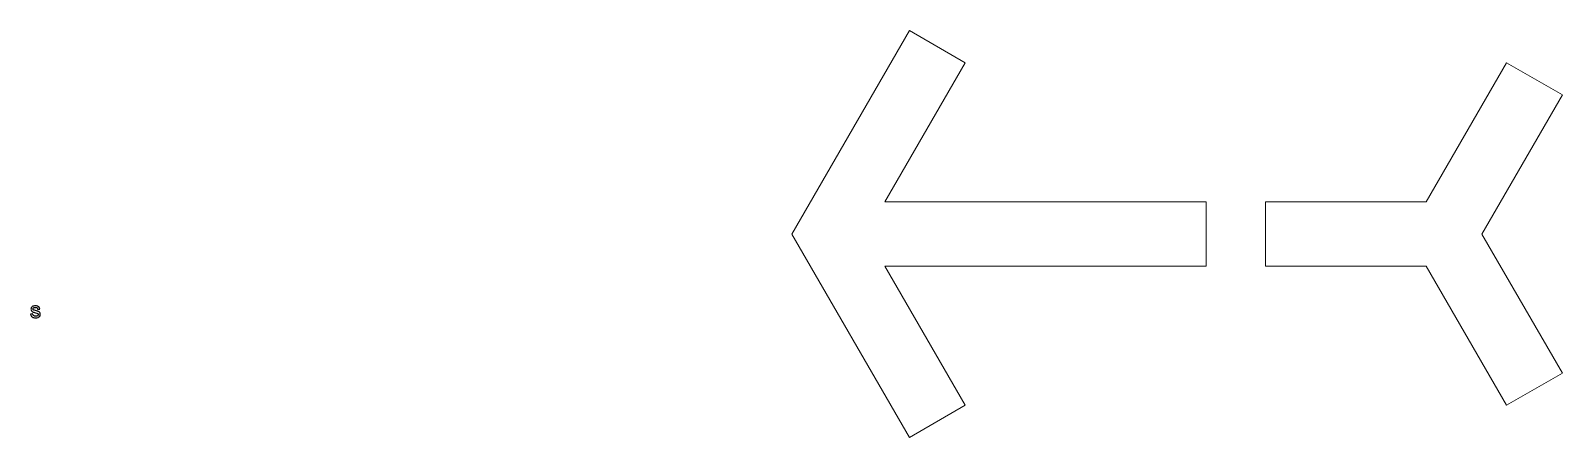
# Model space of a CAD drawing. Header units: centimetres. Extents: x -52 to 52, y -48 to 48.
# Drawn here: x -27.92 to -4.1, y -14.06 to -7.73 of the extents above; entities that cross this region are included whole.
import ezdxf

# ---------------------------------------------------------------- set-up
doc = ezdxf.new("R2010")
doc.units = ezdxf.units.CM
doc.header["$MEASUREMENT"] = 0
doc.layers.add('Model-Front', color=7, linetype='Continuous')

msp = doc.modelspace()

# ---------------------------------------------------------------- linework, layer by layer
at = {"layer": 'Model-Front', "lineweight": 9}
for points in [[(-14.25642, -7.72635), (-14.25642, -7.72635), (-16.08377, -10.89142), (-16.08377, -10.89142)], [(-13.3904, -8.22635), (-13.3904, -8.22635), (-14.25642, -7.72635), (-14.25642, -7.72635)], [(-13.3904, -8.22635), (-13.3904, -8.22635), (-14.25642, -7.72635), (-14.25642, -7.72635)], [(-14.6404, -10.39142), (-14.6404, -10.39142), (-13.3904, -8.22635), (-13.3904, -8.22635)], [(-6.21998, -10.39142), (-6.21998, -10.39142), (-4.96998, -8.22635), (-4.96998, -8.22635)], [(-4.96998, -8.22635), (-4.96998, -8.22635), (-4.10396, -8.72635), (-4.10396, -8.72635)], [(-4.10396, -8.72635), (-4.10396, -8.72635), (-5.35396, -10.89142), (-5.35396, -10.89142)], [(-9.6404, -10.39142), (-9.6404, -10.39142), (-14.6404, -10.39142), (-14.6404, -10.39142)], [(-9.6404, -10.89142), (-9.6404, -10.89142), (-9.6404, -10.39142), (-9.6404, -10.39142)], [(-8.71998, -10.89142), (-8.71998, -10.89142), (-8.71998, -10.39142), (-8.71998, -10.39142)], [(-8.71998, -10.39142), (-8.71998, -10.39142), (-6.21998, -10.39142), (-6.21998, -10.39142)], [(-14.25642, -14.05648), (-14.25642, -14.05648), (-16.08377, -10.89142), (-16.08377, -10.89142)], [(-9.6404, -10.89142), (-9.6404, -10.89142), (-9.6404, -11.39142), (-9.6404, -11.39142)], [(-8.71998, -10.89142), (-8.71998, -10.89142), (-8.71998, -11.39142), (-8.71998, -11.39142)], [(-4.10396, -13.05648), (-4.10396, -13.05648), (-5.35396, -10.89142), (-5.35396, -10.89142)], [(-9.6404, -11.39142), (-9.6404, -11.39142), (-14.6404, -11.39142), (-14.6404, -11.39142)], [(-14.6404, -11.39142), (-14.6404, -11.39142), (-13.3904, -13.55648), (-13.3904, -13.55648)], [(-8.71998, -11.39142), (-8.71998, -11.39142), (-6.21998, -11.39142), (-6.21998, -11.39142)], [(-6.21998, -11.39142), (-6.21998, -11.39142), (-4.96998, -13.55648), (-4.96998, -13.55648)], [(-4.96998, -13.55648), (-4.96998, -13.55648), (-4.10396, -13.05648), (-4.10396, -13.05648)], [(-13.3904, -13.55648), (-13.3904, -13.55648), (-14.25642, -14.05648), (-14.25642, -14.05648)]]:
    msp.add_open_spline(points, degree=3, dxfattribs=at)
at = {"layer": 'Model-Front'}
msp.add_open_spline([(-27.91906, -12.13928), (-27.91906, -12.13928), (-27.88885, -12.13442), (-27.88885, -12.13442), (-27.88717, -12.14651), (-27.88242, -12.15577), (-27.87467, -12.16226), (-27.86692, -12.16868), (-27.85604, -12.17192), (-27.84215, -12.17192), (-27.82808, -12.17192), (-27.81767, -12.16908), (-27.81084, -12.16335), (-27.80407, -12.15768), (-27.80065, -12.15097), (-27.80065, -12.14327), (-27.80065, -12.13639), (-27.80372, -12.13095), (-27.8098, -12.12701), (-27.81408, -12.12429), (-27.8245, -12.12088), (-27.84105, -12.11665), (-27.86339, -12.11104), (-27.87884, -12.10618), (-27.88752, -12.10207), (-27.89614, -12.0979), (-27.90268, -12.09223), (-27.90713, -12.08494), (-27.91159, -12.07771), (-27.91385, -12.06966), (-27.91385, -12.06087), (-27.91385, -12.05282), (-27.912, -12.04542), (-27.90835, -12.03859), (-27.90465, -12.03176), (-27.89967, -12.02609), (-27.89336, -12.02157), (-27.88862, -12.0181), (-27.88214, -12.01515), (-27.87398, -12.01272), (-27.86576, -12.01029), (-27.85702, -12.00907), (-27.84764, -12.00907), (-27.83352, -12.00907), (-27.82114, -12.0111), (-27.81049, -12.01521), (-27.79979, -12.01926), (-27.79192, -12.02481), (-27.78682, -12.03176), (-27.78179, -12.03876), (-27.77826, -12.04808), (-27.77635, -12.05977), (-27.77635, -12.05977), (-27.80621, -12.06393), (-27.80621, -12.06393), (-27.80754, -12.05456), (-27.81148, -12.04721), (-27.81796, -12.04194), (-27.82444, -12.03668), (-27.83358, -12.03407), (-27.84545, -12.03407), (-27.85939, -12.03407), (-27.8694, -12.03639), (-27.87536, -12.04102), (-27.88132, -12.04565), (-27.88433, -12.05109), (-27.88433, -12.05728), (-27.88433, -12.06121), (-27.88312, -12.0648), (-27.88063, -12.06799), (-27.87814, -12.07123), (-27.87426, -12.07395), (-27.86894, -12.07609), (-27.86587, -12.07724), (-27.85696, -12.07985), (-27.84203, -12.0839), (-27.8205, -12.08963), (-27.80546, -12.09437), (-27.79689, -12.09802), (-27.78833, -12.10167), (-27.78161, -12.10705), (-27.77675, -12.11399), (-27.77183, -12.12099), (-27.7694, -12.12967), (-27.7694, -12.14009), (-27.7694, -12.15022), (-27.77236, -12.15977), (-27.77832, -12.16874), (-27.78428, -12.17771), (-27.79284, -12.18465), (-27.80401, -12.18957), (-27.81524, -12.19449), (-27.82791, -12.19692), (-27.84203, -12.19692), (-27.86541, -12.19692), (-27.88329, -12.19206), (-27.89556, -12.18239), (-27.90783, -12.17267), (-27.91564, -12.15832), (-27.91906, -12.13928)], degree=3, knots=[0, 0, 0, 0, 0.03030303, 0.03030303, 0.03030303, 0.06060606, 0.06060606, 0.06060606, 0.09090909, 0.09090909, 0.09090909, 0.12121212, 0.12121212, 0.12121212, 0.15151515, 0.15151515, 0.15151515, 0.18181818, 0.18181818, 0.18181818, 0.21212121, 0.21212121, 0.21212121, 0.24242424, 0.24242424, 0.24242424, 0.27272727, 0.27272727, 0.27272727, 0.3030303, 0.3030303, 0.3030303, 0.33333333, 0.33333333, 0.33333333, 0.36363636, 0.36363636, 0.36363636, 0.39393939, 0.39393939, 0.39393939, 0.42424242, 0.42424242, 0.42424242, 0.45454545, 0.45454545, 0.45454545, 0.48484848, 0.48484848, 0.48484848, 0.51515152, 0.51515152, 0.51515152, 0.54545455, 0.54545455, 0.54545455, 0.57575758, 0.57575758, 0.57575758, 0.60606061, 0.60606061, 0.60606061, 0.63636364, 0.63636364, 0.63636364, 0.66666667, 0.66666667, 0.66666667, 0.6969697, 0.6969697, 0.6969697, 0.72727273, 0.72727273, 0.72727273, 0.75757576, 0.75757576, 0.75757576, 0.78787879, 0.78787879, 0.78787879, 0.81818182, 0.81818182, 0.81818182, 0.84848485, 0.84848485, 0.84848485, 0.87878788, 0.87878788, 0.87878788, 0.90909091, 0.90909091, 0.90909091, 0.93939394, 0.93939394, 0.93939394, 0.96969697, 0.96969697, 0.96969697, 1, 1, 1, 1], dxfattribs=at)

doc.saveas('drawing.dxf')
